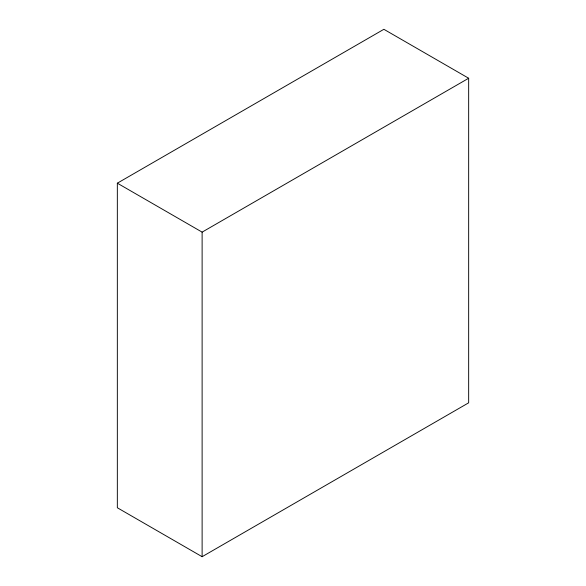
<?xml version="1.0" encoding="UTF-8"?>
<svg xmlns="http://www.w3.org/2000/svg" width="586" height="586" viewBox="0 0 586 586"><rect width="100%" height="100%" fill="white"/><g stroke="black" fill="none" stroke-linecap="round" stroke-linejoin="round"><path stroke-width="0.88" d="M117.339 183.184L383.881 29.3L468.661 78.246L468.661 402.816L202.119 556.7L117.339 507.754L117.339 183.184L202.119 232.129L468.661 78.246M202.119 232.129L202.119 556.7"/></g></svg>
